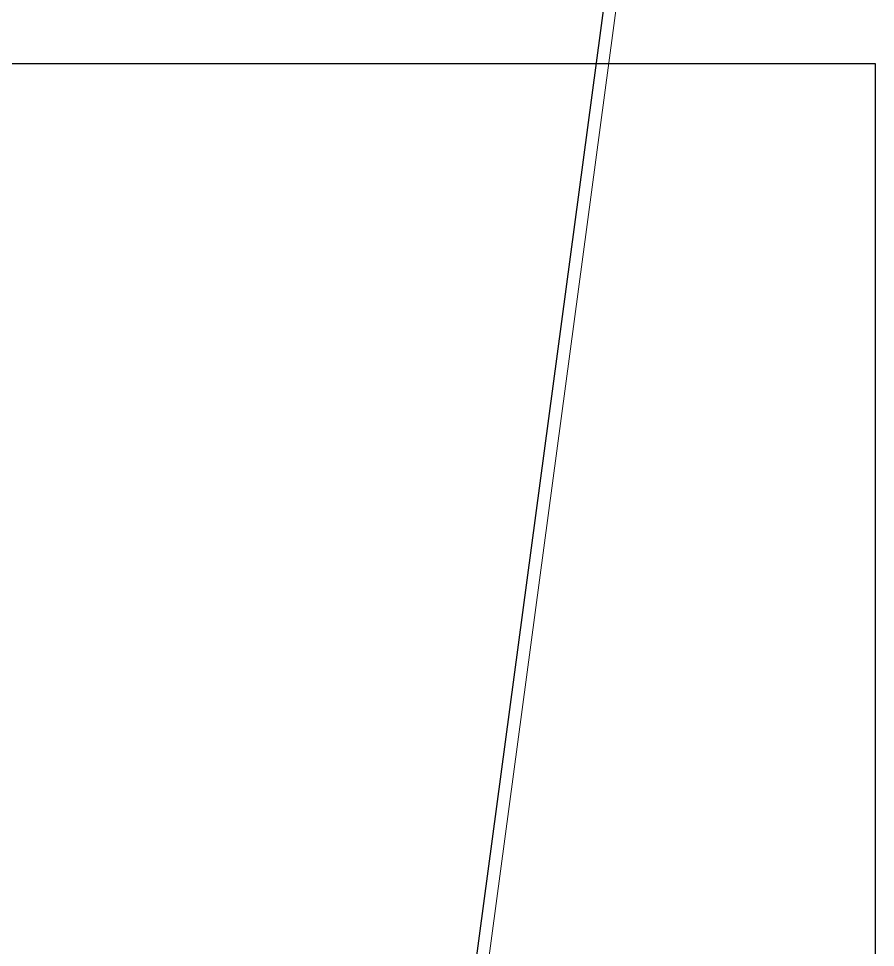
# Model space of a CAD drawing. Header units: inches. Extents: x 0 to 235202, y 0 to 361577.
# Drawn here: x 167025 to 181188, y 316800 to 332155 of the extents above; entities that cross this region are included whole.
import ezdxf

# ---------------------------------------------------------------- set-up
doc = ezdxf.new("R2010")
doc.units = ezdxf.units.IN
doc.header["$MEASUREMENT"] = 0
doc.layers.add('DIM', color=251, linetype='Continuous', lineweight=0)
doc.styles.get("Standard").update_dxf_attribs({"font": 'arial.ttf'})
doc.linetypes.add('FENCE_LINE', pattern='A,0.5,-0.1,["X",Standard,S=0.1,R=0,X=-0.02,Y=-0.05],-0.1', length=0.7)

msp = doc.modelspace()

# ---------------------------------------------------------------- linework, layer by layer
at = {"color": 1}
msp.add_lwpolyline([(105098, 331407), (105098, 287281), (181188, 287281), (181188, 331407)], close=True, dxfattribs=at)
at = {"layer": 'DIM', "color": 8, "linetype": 'FENCE_LINE', "ltscale": 25}
msp.add_line((167297, 262255), (180552, 361113), dxfattribs=at)
at = {"layer": 'DIM', "color": 8, "linetype": 'FENCE_LINE', "ltscale": 20, "extrusion": (-2.00606e-06, 4.08641e-06, 1)}
for p, q in [((167304, 262255, -1), (180308, 359241, -2)), ((180506, 359215, -2), (167506, 262255, -1))]:
    msp.add_line(p, q, dxfattribs=at)
at = {"layer": 'DIM', "color": 8, "linetype": 'Continuous'}
msp.add_arc((127090, 369472), 51111, 236.5614, 351.1141, dxfattribs=at)
at = {"layer": 'DIM', "color": 8, "linetype": 'FENCE_LINE', "ltscale": 25}
msp.add_arc((127090, 369472), 54111, 255.1469, 351.1141, dxfattribs=at)

doc.saveas('drawing.dxf')
